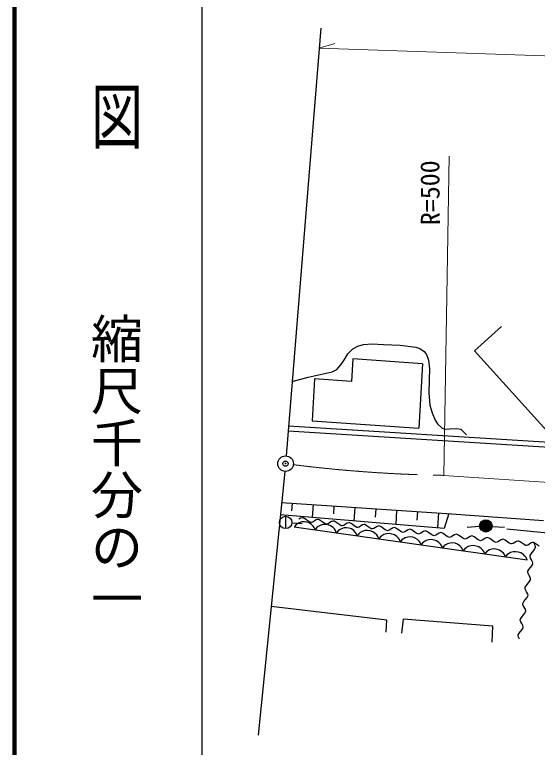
# Model space of a CAD drawing. Units: millimetres, scale not verified. Extents: x 40000 to 680000, y 20000 to 380000.
# Drawn here: x 40000 to 90291, y 249171 to 319687 of the extents above; entities that cross this region are included whole.
import ezdxf
from ezdxf.enums import TextEntityAlignment as Align

# ---------------------------------------------------------------- set-up
doc = ezdxf.new("R2010")
doc.units = ezdxf.units.MM
doc.header["$LTSCALE"] = 1000
doc.header["$PDMODE"] = 32
doc.header["$PDSIZE"] = 500
doc.linetypes.add('CHAIN', pattern=[18.5, 12, -1.5, 3.5, -1.5])
for name, color, linetype, lineweight in [('M-BGD', 7, 'Continuous', 25), ('M-BMK', 2, 'CHAIN', 13), ('M-BMK-OTRS', 5, 'Continuous', 25), ('M-BMK-SRVR', 3, 'Continuous', 25), ('M-STR-HTXT', 7, 'Continuous', 13), ('M-TTL', 2, 'Continuous', 140), ('M-TTL-BAND', 7, 'Continuous', 25)]:
    doc.layers.add(name, color=color, linetype=linetype, lineweight=lineweight)
doc.layers.add('M-OTRS', color=6, linetype='Continuous')
doc.styles.add('@ＭＳ ゴシック', font='')
doc.styles.add('ＭＳ ゴシック', font='')
doc.styles.get('@ＭＳ ゴシック').set_extended_font_data('@MS Gothic')
doc.styles.get('ＭＳ ゴシック').set_extended_font_data('MS Gothic')

msp = doc.modelspace()

# ---------------------------------------------------------------- linework, layer by layer
at = {"layer": 'M-BGD'}
for p, q in [((86854, 289672), (84260, 287322)), ((84260, 287322), (91218, 279631)), ((72531, 286557), (72394, 284389)), ((79250, 286069), (72531, 286557)), ((79250, 286069), (78879, 279897)), ((68859, 284623), (68624, 280580)), ((72394, 284389), (68859, 284623)), ((66352, 280120), (94281, 278376)), ((68624, 280580), (78879, 279897)), ((66321, 279621), (94249, 277877)), ((65690, 272726), (82042, 271657)), ((66695, 272660), (66648, 271933)), ((68707, 272528), (68626, 271284)), ((70719, 272397), (70669, 271631)), ((72731, 272266), (72645, 270955)), ((81311, 270247), (65570, 271534)), ((74743, 272134), (74690, 271328)), ((76755, 272003), (76665, 270627)), ((78767, 271871), (78711, 271026)), ((80778, 271740), (80684, 270298)), ((81784, 271674), (81311, 270247)), ((82042, 271657), (90887, 271010)), ((66073, 271418), (66073, 270218)), ((67518, 271221), (67356, 271118)), ((67635, 270866), (67380, 270782)), ((67673, 271265), (67518, 271221)), ((67878, 270872), (67635, 270866)), ((67763, 271255), (67673, 271265)), ((67906, 271179), (67763, 271255)), ((68116, 270838), (67878, 270872)), ((68298, 270896), (67906, 271179)), ((68348, 270765), (68116, 270838)), ((68440, 270820), (68298, 270896)), ((68530, 270811), (68440, 270820)), ((68685, 270854), (68530, 270811)), ((68847, 270958), (68685, 270854)), ((69009, 271061), (68847, 270958)), ((69165, 271105), (69009, 271061)), ((69254, 271095), (69165, 271105)), ((69397, 271019), (69254, 271095)), ((69789, 270736), (69397, 271019)), ((70339, 270798), (70177, 270694)), ((70501, 270901), (70339, 270798)), ((70656, 270945), (70501, 270901)), ((70746, 270935), (70656, 270945)), ((70889, 270859), (70746, 270935)), ((71281, 270576), (70889, 270859)), ((72148, 270785), (71992, 270741)), ((72237, 270775), (72148, 270785)), ((66671, 270781), (67669, 270719)), ((66902, 270405), (89296, 267213)), ((67069, 270583), (66922, 270402)), ((67205, 270685), (67069, 270583)), ((67380, 270782), (67205, 270685)), ((68568, 270612), (68348, 270765)), ((68710, 270471), (68568, 270612)), ((68812, 270335), (68710, 270471)), ((68902, 270120), (68812, 270335)), ((69057, 270310), (68902, 270120)), ((69199, 270417), (69057, 270310)), ((69383, 270518), (69199, 270417)), ((69650, 270607), (69383, 270518)), ((69906, 270613), (69650, 270607)), ((69932, 270660), (69789, 270736)), ((70155, 270578), (69906, 270613)), ((70021, 270651), (69932, 270660)), ((70177, 270694), (70021, 270651)), ((70399, 270501), (70155, 270578)), ((70631, 270340), (70399, 270501)), ((70779, 270192), (70631, 270340)), ((70886, 270050), (70779, 270192)), ((71264, 270107), (71128, 270005)), ((71439, 270203), (71264, 270107)), ((71423, 270500), (71281, 270576)), ((71513, 270491), (71423, 270500)), ((71694, 270288), (71439, 270203)), ((71668, 270534), (71513, 270491)), ((71830, 270638), (71668, 270534)), ((71937, 270294), (71694, 270288)), ((71992, 270741), (71830, 270638)), ((72175, 270260), (71937, 270294)), ((72407, 270186), (72175, 270260)), ((72380, 270699), (72237, 270775)), ((72772, 270416), (72380, 270699)), ((72627, 270034), (72407, 270186)), ((72915, 270340), (72772, 270416)), ((73004, 270331), (72915, 270340)), ((73160, 270374), (73004, 270331)), ((73322, 270478), (73160, 270374)), ((73473, 270574), (73322, 270478)), ((73618, 270615), (73473, 270574)), ((73702, 270606), (73618, 270615)), ((73835, 270535), (73702, 270606)), ((74201, 270271), (73835, 270535)), ((74334, 270200), (74201, 270271)), ((74417, 270191), (74334, 270200)), ((74563, 270232), (74417, 270191)), ((74714, 270328), (74563, 270232)), ((74876, 270432), (74714, 270328)), ((75031, 270475), (74876, 270432)), ((75121, 270466), (75031, 270475)), ((75264, 270390), (75121, 270466)), ((75656, 270107), (75264, 270390)), ((75798, 270031), (75656, 270107)), ((76205, 270168), (76043, 270065)), ((76367, 270272), (76205, 270168)), ((76523, 270315), (76367, 270272)), ((76612, 270306), (76523, 270315)), ((76755, 270230), (76612, 270306)), ((77147, 269947), (76755, 270230)), ((77859, 270112), (77697, 270008)), ((78014, 270155), (77859, 270112)), ((78104, 270146), (78014, 270155)), ((78246, 270070), (78104, 270146)), ((84741, 270433), (83545, 270333)), ((85938, 270441), (87135, 270357)), ((70981, 269824), (70886, 270050)), ((71128, 270005), (70981, 269824)), ((72769, 269892), (72627, 270034)), ((72871, 269757), (72769, 269892)), ((72961, 269542), (72871, 269757)), ((73116, 269732), (72961, 269542)), ((73258, 269839), (73116, 269732)), ((73442, 269940), (73258, 269839)), ((73709, 270029), (73442, 269940)), ((73965, 270035), (73709, 270029)), ((74214, 269999), (73965, 270035)), ((74458, 269922), (74214, 269999)), ((74690, 269762), (74458, 269922)), ((74838, 269614), (74690, 269762)), ((74945, 269471), (74838, 269614)), ((75040, 269245), (74945, 269471)), ((75195, 269435), (75040, 269245)), ((75337, 269542), (75195, 269435)), ((75521, 269643), (75337, 269542)), ((75788, 269733), (75521, 269643)), ((76044, 269739), (75788, 269733)), ((75888, 270021), (75798, 270031)), ((76043, 270065), (75888, 270021)), ((76293, 269703), (76044, 269739)), ((76537, 269626), (76293, 269703)), ((76769, 269466), (76537, 269626)), ((76917, 269317), (76769, 269466)), ((77290, 269871), (77147, 269947)), ((77379, 269862), (77290, 269871)), ((77535, 269905), (77379, 269862)), ((77697, 270008), (77535, 269905)), ((77832, 269413), (77577, 269328)), ((78075, 269419), (77832, 269413)), ((78313, 269385), (78075, 269419)), ((78638, 269787), (78246, 270070)), ((78545, 269311), (78313, 269385)), ((78781, 269711), (78638, 269787)), ((78871, 269702), (78781, 269711)), ((79026, 269745), (78871, 269702)), ((79188, 269849), (79026, 269745)), ((79350, 269952), (79188, 269849)), ((79506, 269995), (79350, 269952)), ((79595, 269986), (79506, 269995)), ((79738, 269910), (79595, 269986)), ((80130, 269627), (79738, 269910)), ((80273, 269551), (80130, 269627)), ((80362, 269542), (80273, 269551)), ((80518, 269585), (80362, 269542)), ((80680, 269689), (80518, 269585)), ((80842, 269792), (80680, 269689)), ((80997, 269835), (80842, 269792)), ((81087, 269826), (80997, 269835)), ((81229, 269750), (81087, 269826)), ((81621, 269467), (81229, 269750)), ((81764, 269391), (81621, 269467)), ((81854, 269382), (81764, 269391)), ((82009, 269425), (81854, 269382)), ((82171, 269529), (82009, 269425)), ((82333, 269632), (82171, 269529)), ((82488, 269676), (82333, 269632)), ((82578, 269666), (82488, 269676)), ((82721, 269590), (82578, 269666)), ((83113, 269307), (82721, 269590)), ((83824, 269472), (83662, 269369)), ((83980, 269516), (83824, 269472)), ((84069, 269506), (83980, 269516)), ((84212, 269430), (84069, 269506)), ((84604, 269147), (84212, 269430)), ((77024, 269175), (76917, 269317)), ((77119, 268949), (77024, 269175)), ((77266, 269130), (77119, 268949)), ((77402, 269232), (77266, 269130)), ((77577, 269328), (77402, 269232)), ((78765, 269159), (78545, 269311)), ((78907, 269017), (78765, 269159)), ((79009, 268882), (78907, 269017)), ((79099, 268667), (79009, 268882)), ((79254, 268857), (79099, 268667)), ((79396, 268964), (79254, 268857)), ((79580, 269065), (79396, 268964)), ((79847, 269154), (79580, 269065)), ((80103, 269160), (79847, 269154)), ((80352, 269125), (80103, 269160)), ((80596, 269047), (80352, 269125)), ((80828, 268887), (80596, 269047)), ((80976, 268739), (80828, 268887)), ((81083, 268596), (80976, 268739)), ((81636, 268750), (81461, 268653)), ((81891, 268835), (81636, 268750)), ((82134, 268840), (81891, 268835)), ((82372, 268806), (82134, 268840)), ((82604, 268733), (82372, 268806)), ((82824, 268580), (82604, 268733)), ((83255, 269231), (83113, 269307)), ((83345, 269222), (83255, 269231)), ((83501, 269265), (83345, 269222)), ((83662, 269369), (83501, 269265)), ((84747, 269071), (84604, 269147)), ((84836, 269062), (84747, 269071)), ((84992, 269105), (84836, 269062)), ((85154, 269209), (84992, 269105)), ((85316, 269312), (85154, 269209)), ((85471, 269356), (85316, 269312)), ((85561, 269346), (85471, 269356)), ((85704, 269270), (85561, 269346)), ((86096, 268987), (85704, 269270)), ((86238, 268911), (86096, 268987)), ((86328, 268902), (86238, 268911)), ((86483, 268945), (86328, 268902)), ((86645, 269049), (86483, 268945)), ((86807, 269152), (86645, 269049)), ((86963, 269196), (86807, 269152)), ((87052, 269186), (86963, 269196)), ((87195, 269110), (87052, 269186)), ((87587, 268827), (87195, 269110)), ((87730, 268751), (87587, 268827)), ((87819, 268742), (87730, 268751)), ((87975, 268785), (87819, 268742)), ((88137, 268889), (87975, 268785)), ((88288, 268985), (88137, 268889)), ((88433, 269026), (88288, 268985)), ((88517, 269017), (88433, 269026)), ((88650, 268946), (88517, 269017)), ((89016, 268682), (88650, 268946)), ((89149, 268611), (89016, 268682)), ((89529, 268739), (89378, 268643)), ((89691, 268843), (89529, 268739)), ((89846, 268886), (89691, 268843)), ((89936, 268877), (89846, 268886)), ((90079, 268801), (89936, 268877)), ((90072, 268612), (89970, 268789)), ((90471, 268518), (90079, 268801)), ((81178, 268370), (81083, 268596)), ((81325, 268552), (81178, 268370)), ((81461, 268653), (81325, 268552)), ((82966, 268439), (82824, 268580)), ((83068, 268303), (82966, 268439)), ((83158, 268088), (83068, 268303)), ((83313, 268278), (83158, 268088)), ((83455, 268385), (83313, 268278)), ((83639, 268486), (83455, 268385)), ((83906, 268576), (83639, 268486)), ((84162, 268582), (83906, 268576)), ((84411, 268546), (84162, 268582)), ((84655, 268469), (84411, 268546)), ((84887, 268309), (84655, 268469)), ((85035, 268160), (84887, 268309)), ((85142, 268018), (85035, 268160)), ((85237, 267792), (85142, 268018)), ((85384, 267973), (85237, 267792)), ((85520, 268075), (85384, 267973)), ((85695, 268171), (85520, 268075)), ((85950, 268256), (85695, 268171)), ((86193, 268262), (85950, 268256)), ((86431, 268228), (86193, 268262)), ((86663, 268154), (86431, 268228)), ((86883, 268002), (86663, 268154)), ((87025, 267860), (86883, 268002)), ((87965, 267997), (87698, 267908)), ((88221, 268003), (87965, 267997)), ((88470, 267968), (88221, 268003)), ((88714, 267890), (88470, 267968)), ((89232, 268602), (89149, 268611)), ((89378, 268643), (89232, 268602)), ((89689, 267796), (90009, 268200)), ((90009, 268200), (90097, 268349)), ((90111, 268444), (90072, 268612)), ((90097, 268349), (90111, 268444)), ((87127, 267725), (87025, 267860)), ((87217, 267510), (87127, 267725)), ((87371, 267700), (87217, 267510)), ((87514, 267807), (87371, 267700)), ((87698, 267908), (87514, 267807)), ((88946, 267730), (88714, 267890)), ((89094, 267582), (88946, 267730)), ((89201, 267439), (89094, 267582)), ((89296, 267213), (89201, 267439)), ((89587, 267553), (89601, 267648)), ((89626, 267385), (89587, 267553)), ((89601, 267648), (89689, 267796)), ((89729, 267207), (89626, 267385)), ((89465, 266276), (89766, 266655)), ((89825, 267041), (89729, 267207)), ((89766, 266655), (89848, 266795)), ((89861, 266884), (89825, 267041)), ((89848, 266795), (89861, 266884)), ((89370, 266048), (89384, 266137)), ((89407, 265891), (89370, 266048)), ((89384, 266137), (89465, 266276)), ((89503, 265724), (89407, 265891)), ((89605, 265547), (89503, 265724)), ((89543, 265136), (89630, 265284)), ((89644, 265379), (89605, 265547)), ((89630, 265284), (89644, 265379)), ((89120, 264488), (89135, 264583)), ((89159, 264320), (89120, 264488)), ((89135, 264583), (89222, 264731)), ((89222, 264731), (89543, 265136)), ((89262, 264143), (89159, 264320)), ((89358, 263976), (89262, 264143)), ((89395, 263819), (89358, 263976)), ((89381, 263730), (89395, 263819)), ((88903, 262983), (88917, 263072)), ((88917, 263072), (88999, 263212)), ((88999, 263212), (89299, 263591)), ((89299, 263591), (89381, 263730)), ((75800, 261416), (64687, 262734)), ((88940, 262826), (88903, 262983)), ((89036, 262660), (88940, 262826)), ((89138, 262482), (89036, 262660)), ((89178, 262315), (89138, 262482)), ((88668, 261518), (88755, 261667)), ((88755, 261667), (89076, 262071)), ((89076, 262071), (89163, 262220)), ((89163, 262220), (89178, 262315)), ((75738, 260256), (75800, 261416)), ((77387, 261507), (77234, 260164)), ((85993, 260836), (77387, 261507)), ((88653, 261423), (88668, 261518)), ((88693, 261255), (88653, 261423)), ((88795, 261078), (88693, 261255)), ((88891, 260912), (88795, 261078)), ((88928, 260754), (88891, 260912)), ((85932, 259310), (85993, 260836)), ((88532, 260147), (88832, 260526)), ((88832, 260526), (88914, 260665)), ((88914, 260665), (88928, 260754)), ((88436, 259919), (88450, 260008)), ((88473, 259761), (88436, 259919)), ((88450, 260008), (88532, 260147)), ((88569, 259595), (88473, 259761))]:
    msp.add_line(p, q, dxfattribs=at)
for points in [[(66707, 284376), (68228, 284806), (69971, 285183), (70564, 285322), (70996, 285552), (71391, 285983), (71725, 286507), (72059, 287032), (72546, 287537), (73025, 287792), (73570, 287935), (74381, 287997), (75495, 287950), (77089, 287870), (78614, 287691), (78972, 287564), (79404, 287277), (79637, 286965), (79824, 286438), (79908, 285607), (79888, 284535), (79864, 283289), (79961, 282111), (80159, 281356), (80470, 280660), (80695, 280293), (81137, 279896), (81460, 279805), (81871, 279812), (82502, 279866), (82940, 279783), (83476, 279246)], [(87351, 270217), (90935, 269857), (94571, 269597), (98705, 269485)]]:
    msp.add_lwpolyline(points, dxfattribs=at)
for centre, radius in [((66073, 270818), 600), ((85339, 270482), 600), ((85339, 270482), 528), ((85339, 270482), 456), ((85339, 270482), 384), ((85339, 270482), 312), ((85339, 270482), 240), ((85339, 270482), 168), ((85339, 270482), 96), ((85339, 270482), 24)]:
    msp.add_circle(centre, radius, dxfattribs=at)
at = {"layer": 'M-BMK'}
msp.add_line((81282, 275349), (113535, 273185), dxfattribs=at)
msp.add_arc((83434, 407966), 132635, 262.79967, 269.07065, dxfattribs=at)
at = {"layer": 'M-BMK-OTRS'}
for p, q in [((69469, 318393), (66126, 277221)), ((65991, 275727), (63445, 250344))]:
    msp.add_line(p, q, dxfattribs=at)
at = {"layer": 'M-BMK-SRVR'}
for radius in [750, 30]:
    msp.add_circle((66066, 276474), radius, dxfattribs=at)
at = {"layer": 'M-OTRS'}
msp.add_point((66066, 276474), dxfattribs=at)
at = {"layer": 'M-STR-HTXT'}
for p, q in [((69314, 316476), (70806, 316922)), ((69314, 316476), (139771, 313988)), ((81810, 306082), (81282, 275349))]:
    msp.add_line(p, q, dxfattribs=at)
at = {"layer": 'M-TTL'}
msp.add_line((40000, 380000), (40000, 20000), dxfattribs=at)
at = {"layer": 'M-TTL-BAND'}
msp.add_line((58000, 370000), (58000, 20000), dxfattribs=at)

# ---------------------------------------------------------------- texts
at = {"layer": 'M-STR-HTXT', "style": 'ＭＳ ゴシック'}
msp.add_text('R=500', height=1833, rotation=90.6, dxfattribs=at).set_placement((81466, 299445), align=Align.BOTTOM_LEFT)
at = {"layer": 'M-TTL-BAND', "style": '@ＭＳ ゴシック', "width": 1.4}
msp.add_text('平  面  図', height=3666, rotation=270, dxfattribs=at).set_placement((49777, 306475), align=Align.MIDDLE_RIGHT)
at = {"layer": 'M-TTL-BAND', "style": '@ＭＳ ゴシック'}
msp.add_text('縮尺千分の一', height=3666, rotation=270, dxfattribs=at).set_placement((49777, 261030), align=Align.MIDDLE_RIGHT)

doc.saveas('drawing.dxf')
